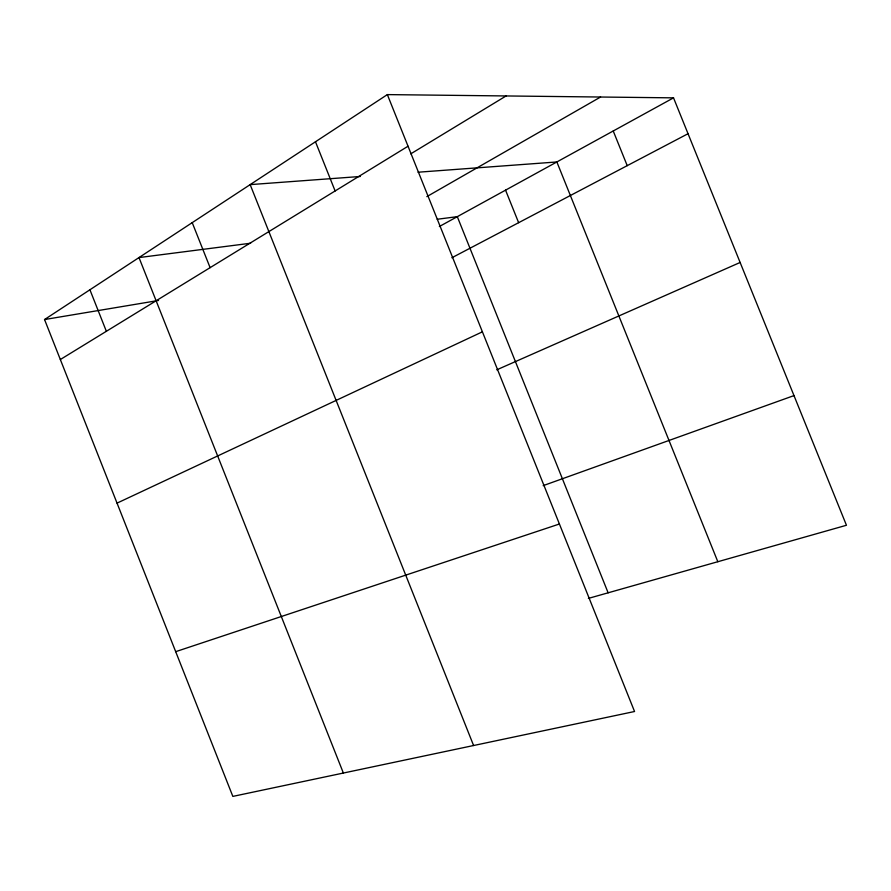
<?xml version="1.0" encoding="UTF-8"?>
<svg xmlns="http://www.w3.org/2000/svg" width="891" height="891" viewBox="0 0 891 891"><rect width="100%" height="100%" fill="white"/><g stroke="black" fill="none" stroke-linecap="round" stroke-linejoin="round"><path stroke-width="1.34" d="M387.351 94.602L634.548 711.508L232.841 796.398L44.55 319.546L387.351 94.602L673.529 97.854L846.45 525.267L588.372 598.407M60.343 359.53L408.033 146.235M410.773 153.842L506.088 95.95M426.845 196.633L600.579 97.019M439.352 226.526L673.529 97.854M451.871 257.755L688.03 133.717M117.044 503.125L482.41 331.82M496.777 369.821L740.131 262.466M543.187 485.64L793.992 395.593M175.694 651.666L559.414 524.008M44.55 319.546L158.565 300.456M250.616 243.232L138.996 257.577L343.369 773.043M437.203 219.253L457.306 216.669L608.13 592.805M360.298 176.485L250.159 184.626L473.6 745.522M418.024 172.219L556.864 161.962L717.823 561.72M613.231 130.988L627.219 165.648M505.553 190.151L518.629 222.683M315.47 141.758L335.127 190.964M192.222 222.639L210.109 267.656M89.924 289.775L106.363 331.296"/></g></svg>
